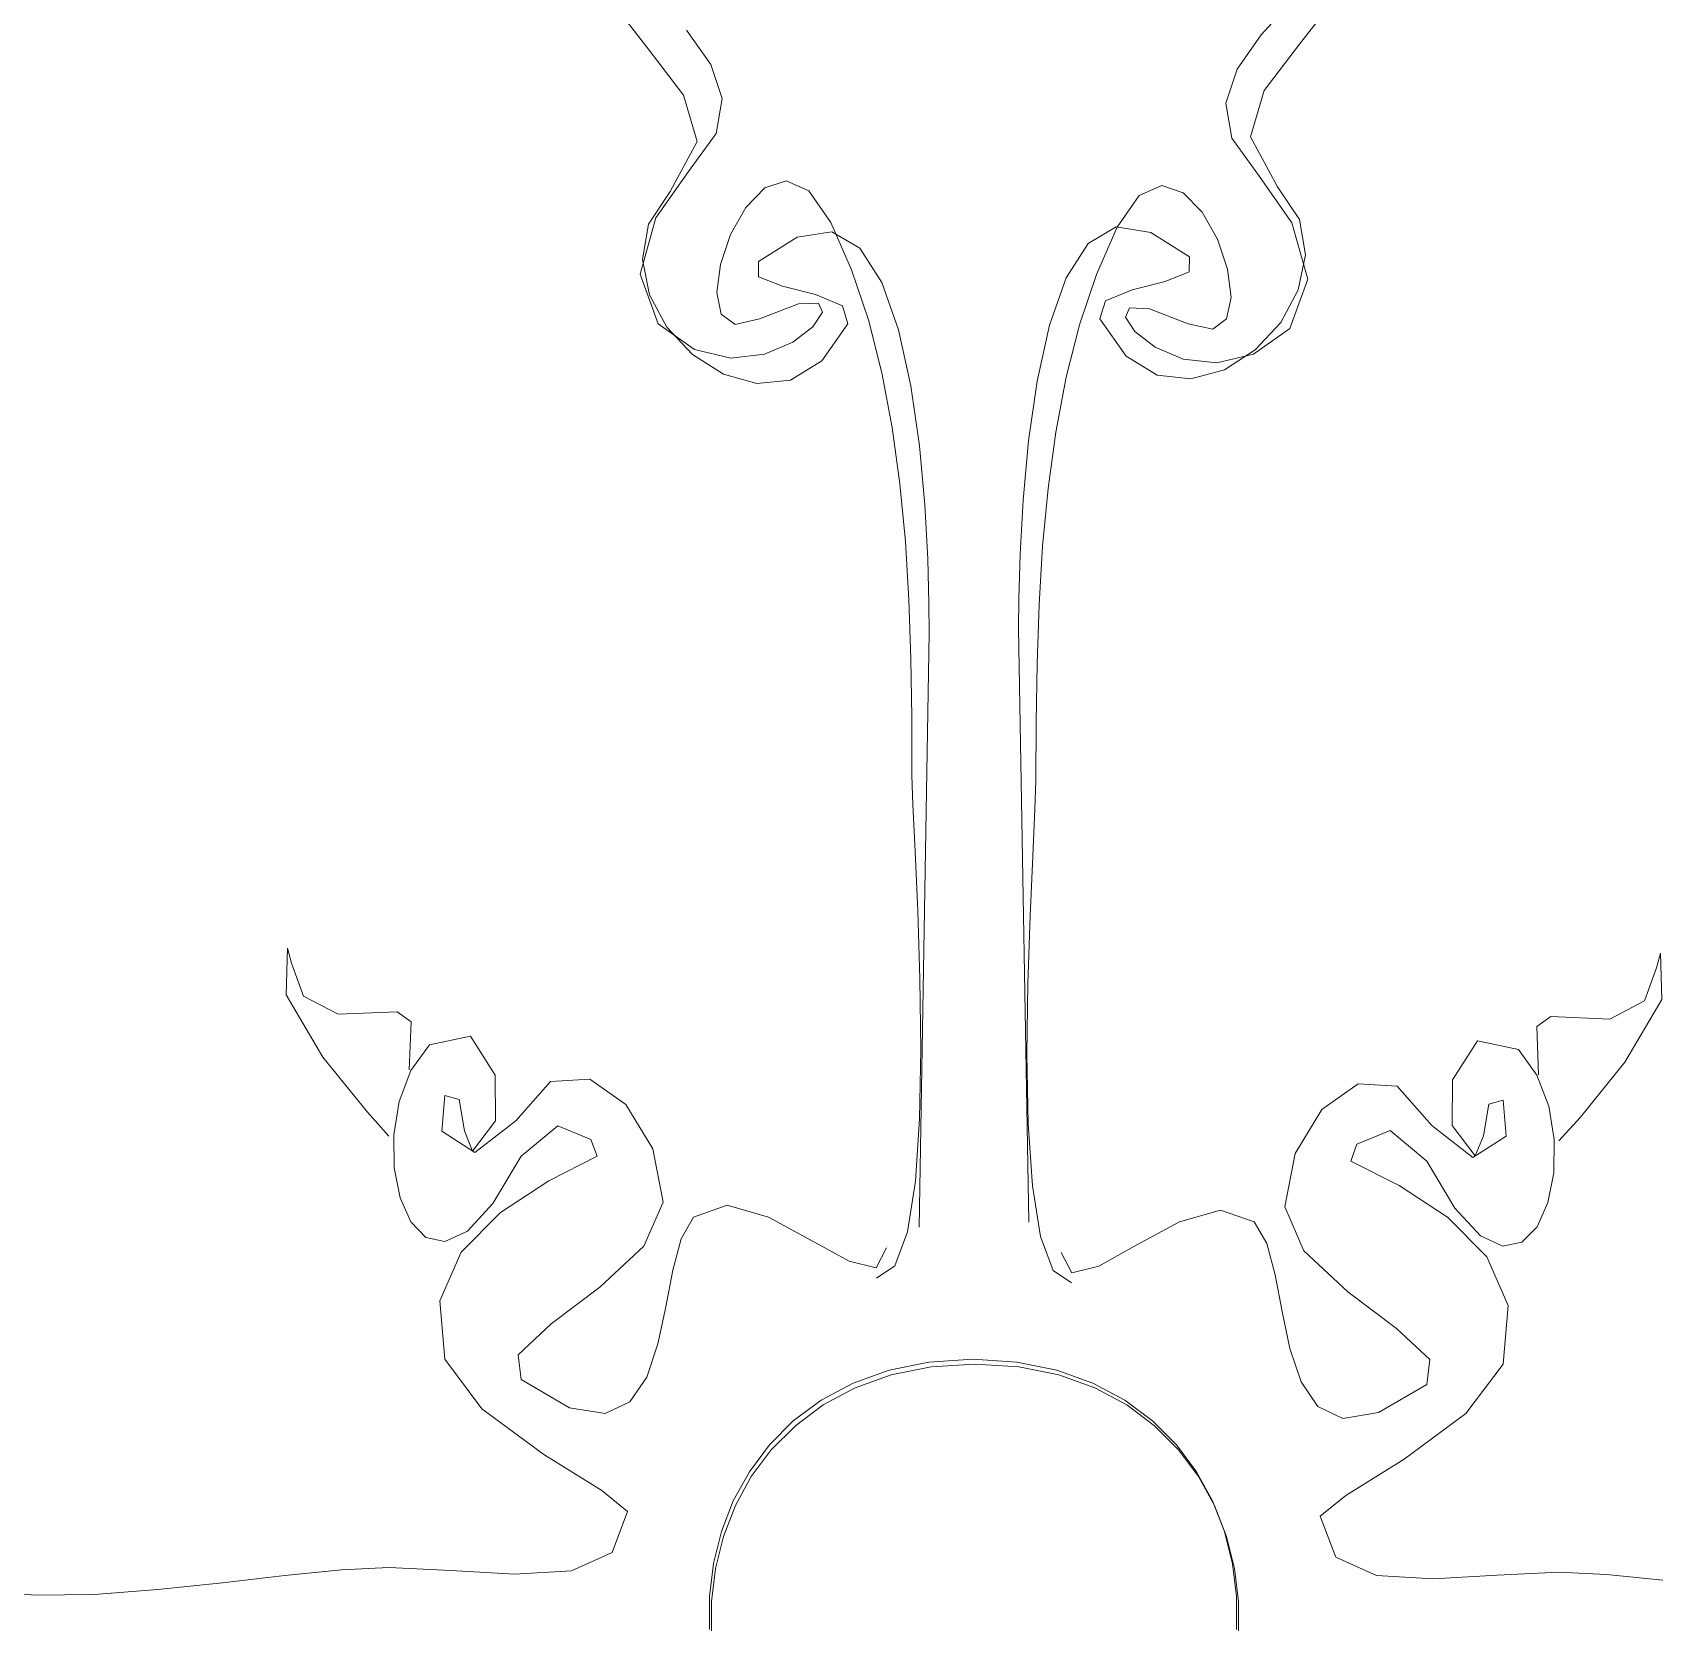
# Model space of a CAD drawing. Header units: centimetres. Extents: x -377343 to 693706, y 194584 to 813780.
# Drawn here: x 173512.26 to 173523.1, y 499977.21 to 499987.79 of the extents above; entities that cross this region are included whole.
import ezdxf

# ---------------------------------------------------------------- set-up
doc = ezdxf.new("R2010")
doc.units = ezdxf.units.CM
doc.layers.add('PIPA', color=11, linetype='Continuous')
doc.layers.add('TEXT', color=7, linetype='Continuous')

msp = doc.modelspace()

# ---------------------------------------------------------------- linework, layer by layer
at = {"layer": 'PIPA', "lineweight": 35, "extrusion": (0, 0.816497, 0.57735), "elevation": 193451.324}
msp.add_lwpolyline([(-421704.212, -325591.681), (-159560.265, -63447.734), (377343.333, -600351.331), (-158232.47, -1135927.133), (-693706.405, -600453.199), (-454216.825, -360963.619)], dxfattribs=at)
at = {"layer": 'TEXT', "color": 2, "linetype": 'Continuous', "lineweight": 13}
for p, q in [((173516.351, 499987.683), (173516.093, 499988.016)), ((173516.351, 499987.683), (173516.093, 499988.016)), ((173520.645, 499988.014), (173520.429, 499987.776)), ((173520.645, 499988.014), (173520.429, 499987.776)), ((173520.685, 499987.715), (173520.944, 499988.048)), ((173520.685, 499987.715), (173520.944, 499988.048)), ((173516.607, 499987.808), (173516.767, 499987.58)), ((173516.607, 499987.808), (173516.767, 499987.58)), ((173516.587, 499987.375), (173516.351, 499987.683)), ((173516.587, 499987.375), (173516.351, 499987.683)), ((173520.429, 499987.776), (173520.269, 499987.548)), ((173520.429, 499987.776), (173520.269, 499987.548)), ((173520.449, 499987.406), (173520.685, 499987.715)), ((173520.449, 499987.406), (173520.685, 499987.715)), ((173516.767, 499987.58), (173516.843, 499987.354)), ((173516.767, 499987.58), (173516.843, 499987.354)), ((173520.269, 499987.548), (173520.193, 499987.322)), ((173520.269, 499987.548), (173520.193, 499987.322)), ((173516.677, 499987.066), (173516.587, 499987.375)), ((173516.677, 499987.066), (173516.587, 499987.375)), ((173516.843, 499987.354), (173516.803, 499987.119)), ((173516.843, 499987.354), (173516.803, 499987.119)), ((173520.359, 499987.098), (173520.449, 499987.406)), ((173520.359, 499987.098), (173520.449, 499987.406)), ((173520.193, 499987.322), (173520.233, 499987.088)), ((173520.193, 499987.322), (173520.233, 499987.088)), ((173516.498, 499986.733), (173516.677, 499987.066)), ((173516.498, 499986.733), (173516.677, 499987.066)), ((173516.803, 499987.119), (173516.619, 499986.866)), ((173516.803, 499987.119), (173516.619, 499986.866)), ((173520.233, 499987.088), (173520.417, 499986.834)), ((173520.233, 499987.088), (173520.417, 499986.834)), ((173520.538, 499986.765), (173520.359, 499987.098)), ((173520.538, 499986.765), (173520.359, 499987.098)), ((173516.619, 499986.866), (173516.402, 499986.558)), ((173516.619, 499986.866), (173516.402, 499986.558)), ((173520.417, 499986.834), (173520.634, 499986.526)), ((173520.417, 499986.834), (173520.634, 499986.526)), ((173516.353, 499986.516), (173516.498, 499986.733)), ((173516.353, 499986.516), (173516.498, 499986.733)), ((173517, 499986.628), (173517.127, 499986.758)), ((173517, 499986.628), (173517.127, 499986.758)), ((173517.127, 499986.758), (173517.27, 499986.805)), ((173517.127, 499986.758), (173517.27, 499986.805)), ((173517.27, 499986.805), (173517.419, 499986.739)), ((173517.27, 499986.805), (173517.419, 499986.739)), ((173517.419, 499986.739), (173517.565, 499986.528)), ((173517.419, 499986.739), (173517.565, 499986.528)), ((173519.617, 499986.707), (173519.471, 499986.496)), ((173519.617, 499986.707), (173519.471, 499986.496)), ((173519.767, 499986.773), (173519.617, 499986.707)), ((173519.767, 499986.773), (173519.617, 499986.707)), ((173519.909, 499986.726), (173519.767, 499986.773)), ((173519.909, 499986.726), (173519.767, 499986.773)), ((173520.036, 499986.596), (173519.909, 499986.726)), ((173520.036, 499986.596), (173519.909, 499986.726)), ((173520.683, 499986.548), (173520.538, 499986.765)), ((173520.683, 499986.548), (173520.538, 499986.765)), ((173516.898, 499986.448), (173517, 499986.628)), ((173516.898, 499986.448), (173517, 499986.628)), ((173520.138, 499986.416), (173520.036, 499986.596)), ((173520.138, 499986.416), (173520.036, 499986.596)), ((173516.402, 499986.558), (173516.297, 499986.183)), ((173516.402, 499986.558), (173516.297, 499986.183)), ((173516.313, 499986.281), (173516.353, 499986.516)), ((173516.313, 499986.281), (173516.353, 499986.516)), ((173517.565, 499986.528), (173517.704, 499986.213)), ((173517.565, 499986.528), (173517.704, 499986.213)), ((173519.278, 499986.388), (173519.464, 499986.498)), ((173519.278, 499986.388), (173519.464, 499986.498)), ((173519.471, 499986.496), (173519.333, 499986.182)), ((173519.471, 499986.496), (173519.333, 499986.182)), ((173519.464, 499986.498), (173519.694, 499986.461)), ((173519.464, 499986.498), (173519.694, 499986.461)), ((173520.634, 499986.526), (173520.74, 499986.151)), ((173520.634, 499986.526), (173520.74, 499986.151)), ((173520.723, 499986.313), (173520.683, 499986.548)), ((173520.723, 499986.313), (173520.683, 499986.548)), ((173516.831, 499986.248), (173516.898, 499986.448)), ((173516.831, 499986.248), (173516.898, 499986.448)), ((173517.343, 499986.429), (173517.084, 499986.267)), ((173517.343, 499986.429), (173517.084, 499986.267)), ((173517.572, 499986.466), (173517.343, 499986.429)), ((173517.572, 499986.466), (173517.343, 499986.429)), ((173517.758, 499986.356), (173517.572, 499986.466)), ((173517.758, 499986.356), (173517.572, 499986.466)), ((173519.131, 499986.16), (173519.278, 499986.388)), ((173519.131, 499986.16), (173519.278, 499986.388)), ((173519.694, 499986.461), (173519.952, 499986.298)), ((173519.694, 499986.461), (173519.952, 499986.298)), ((173520.205, 499986.217), (173520.138, 499986.416)), ((173520.205, 499986.217), (173520.138, 499986.416)), ((173516.36, 499986.047), (173516.313, 499986.281)), ((173516.36, 499986.047), (173516.313, 499986.281)), ((173517.905, 499986.128), (173517.758, 499986.356)), ((173517.905, 499986.128), (173517.758, 499986.356)), ((173519.952, 499986.298), (173519.951, 499986.199)), ((173519.952, 499986.298), (173519.951, 499986.199)), ((173520.676, 499986.079), (173520.723, 499986.313)), ((173520.676, 499986.079), (173520.723, 499986.313)), ((173516.297, 499986.183), (173516.417, 499985.852)), ((173516.297, 499986.183), (173516.417, 499985.852)), ((173516.807, 499986.061), (173516.831, 499986.248)), ((173516.807, 499986.061), (173516.831, 499986.248)), ((173517.084, 499986.267), (173517.085, 499986.167)), ((173517.084, 499986.267), (173517.085, 499986.167)), ((173517.085, 499986.167), (173517.245, 499986.104)), ((173517.085, 499986.167), (173517.245, 499986.104)), ((173517.704, 499986.213), (173517.816, 499985.879)), ((173517.704, 499986.213), (173517.816, 499985.879)), ((173519.333, 499986.182), (173519.22, 499985.847)), ((173519.333, 499986.182), (173519.22, 499985.847)), ((173519.951, 499986.199), (173519.791, 499986.135)), ((173519.951, 499986.199), (173519.791, 499986.135)), ((173520.229, 499986.029), (173520.205, 499986.217)), ((173520.229, 499986.029), (173520.205, 499986.217)), ((173516.837, 499985.917), (173516.807, 499986.061)), ((173516.837, 499985.917), (173516.807, 499986.061)), ((173517.245, 499986.104), (173517.465, 499986.048)), ((173517.245, 499986.104), (173517.465, 499986.048)), ((173518.017, 499985.813), (173517.905, 499986.128)), ((173518.017, 499985.813), (173517.905, 499986.128)), ((173519.02, 499985.844), (173519.131, 499986.16)), ((173519.02, 499985.844), (173519.131, 499986.16)), ((173519.571, 499986.08), (173519.393, 499986.006)), ((173519.571, 499986.08), (173519.393, 499986.006)), ((173519.791, 499986.135), (173519.571, 499986.08)), ((173519.791, 499986.135), (173519.571, 499986.08)), ((173520.56, 499985.862), (173520.676, 499986.079)), ((173520.56, 499985.862), (173520.676, 499986.079)), ((173520.74, 499986.151), (173520.619, 499985.821)), ((173520.74, 499986.151), (173520.619, 499985.821)), ((173516.476, 499985.83), (173516.36, 499986.047)), ((173516.476, 499985.83), (173516.36, 499986.047)), ((173517.351, 499985.986), (173517.092, 499985.886)), ((173517.351, 499985.986), (173517.092, 499985.886)), ((173517.484, 499985.991), (173517.351, 499985.986)), ((173517.484, 499985.991), (173517.351, 499985.986)), ((173517.465, 499986.048), (173517.644, 499985.974)), ((173517.465, 499986.048), (173517.644, 499985.974)), ((173517.51, 499985.93), (173517.484, 499985.991)), ((173517.51, 499985.93), (173517.484, 499985.991)), ((173517.644, 499985.974), (173517.68, 499985.854)), ((173517.644, 499985.974), (173517.68, 499985.854)), ((173519.393, 499986.006), (173519.356, 499985.886)), ((173519.393, 499986.006), (173519.356, 499985.886)), ((173519.526, 499985.898), (173519.552, 499985.959)), ((173519.526, 499985.898), (173519.552, 499985.959)), ((173519.552, 499985.959), (173519.686, 499985.954)), ((173519.552, 499985.959), (173519.686, 499985.954)), ((173519.686, 499985.954), (173519.944, 499985.854)), ((173519.686, 499985.954), (173519.944, 499985.854)), ((173520.199, 499985.886), (173520.229, 499986.029)), ((173520.199, 499985.886), (173520.229, 499986.029)), ((173516.417, 499985.852), (173516.659, 499985.682)), ((173516.417, 499985.852), (173516.659, 499985.682)), ((173516.929, 499985.849), (173516.837, 499985.917)), ((173516.929, 499985.849), (173516.837, 499985.917)), ((173517.092, 499985.886), (173516.929, 499985.849)), ((173517.092, 499985.886), (173516.929, 499985.849)), ((173517.447, 499985.833), (173517.51, 499985.93)), ((173517.447, 499985.833), (173517.51, 499985.93)), ((173517.68, 499985.854), (173517.506, 499985.606)), ((173517.68, 499985.854), (173517.506, 499985.606)), ((173517.816, 499985.879), (173517.906, 499985.528)), ((173517.816, 499985.879), (173517.906, 499985.528)), ((173518.938, 499985.472), (173519.02, 499985.844)), ((173518.938, 499985.472), (173519.02, 499985.844)), ((173519.22, 499985.847), (173519.131, 499985.497)), ((173519.22, 499985.847), (173519.131, 499985.497)), ((173519.356, 499985.886), (173519.53, 499985.638)), ((173519.356, 499985.886), (173519.53, 499985.638)), ((173519.589, 499985.801), (173519.526, 499985.898)), ((173519.589, 499985.801), (173519.526, 499985.898)), ((173519.944, 499985.854), (173520.107, 499985.817)), ((173519.944, 499985.854), (173520.107, 499985.817)), ((173520.107, 499985.817), (173520.199, 499985.886)), ((173520.107, 499985.817), (173520.199, 499985.886)), ((173520.39, 499985.679), (173520.56, 499985.862)), ((173520.39, 499985.679), (173520.56, 499985.862)), ((173516.646, 499985.648), (173516.476, 499985.83)), ((173516.646, 499985.648), (173516.476, 499985.83)), ((173517.125, 499985.651), (173517.313, 499985.73)), ((173517.125, 499985.651), (173517.313, 499985.73)), ((173517.313, 499985.73), (173517.447, 499985.833)), ((173517.313, 499985.73), (173517.447, 499985.833)), ((173518.098, 499985.441), (173518.017, 499985.813)), ((173518.098, 499985.441), (173518.017, 499985.813)), ((173519.723, 499985.698), (173519.589, 499985.801)), ((173519.723, 499985.698), (173519.589, 499985.801)), ((173520.619, 499985.821), (173520.377, 499985.651)), ((173520.619, 499985.821), (173520.377, 499985.651)), ((173516.851, 499985.517), (173516.646, 499985.648)), ((173516.851, 499985.517), (173516.646, 499985.648)), ((173516.659, 499985.682), (173516.901, 499985.625)), ((173516.659, 499985.682), (173516.901, 499985.625)), ((173516.901, 499985.625), (173517.125, 499985.651)), ((173516.901, 499985.625), (173517.125, 499985.651)), ((173519.53, 499985.638), (173519.738, 499985.511)), ((173519.53, 499985.638), (173519.738, 499985.511)), ((173519.911, 499985.619), (173519.723, 499985.698)), ((173519.911, 499985.619), (173519.723, 499985.698)), ((173520.135, 499985.593), (173519.911, 499985.619)), ((173520.135, 499985.593), (173519.911, 499985.619)), ((173520.377, 499985.651), (173520.135, 499985.593)), ((173520.377, 499985.651), (173520.135, 499985.593)), ((173520.185, 499985.548), (173520.39, 499985.679)), ((173520.185, 499985.548), (173520.39, 499985.679)), ((173517.074, 499985.455), (173516.851, 499985.517)), ((173517.074, 499985.455), (173516.851, 499985.517)), ((173517.506, 499985.606), (173517.298, 499985.479)), ((173517.506, 499985.606), (173517.298, 499985.479)), ((173517.906, 499985.528), (173517.975, 499985.164)), ((173517.906, 499985.528), (173517.975, 499985.164)), ((173519.738, 499985.511), (173519.962, 499985.486)), ((173519.738, 499985.511), (173519.962, 499985.486)), ((173519.962, 499985.486), (173520.185, 499985.548)), ((173519.962, 499985.486), (173520.185, 499985.548)), ((173517.298, 499985.479), (173517.074, 499985.455)), ((173517.298, 499985.479), (173517.074, 499985.455)), ((173518.155, 499985.042), (173518.098, 499985.441)), ((173518.155, 499985.042), (173518.098, 499985.441)), ((173518.881, 499985.074), (173518.938, 499985.472)), ((173518.881, 499985.074), (173518.938, 499985.472)), ((173519.131, 499985.497), (173519.062, 499985.132)), ((173519.131, 499985.497), (173519.062, 499985.132)), ((173517.975, 499985.164), (173518.026, 499984.788)), ((173517.975, 499985.164), (173518.026, 499984.788)), ((173519.062, 499985.132), (173519.011, 499984.757)), ((173519.062, 499985.132), (173519.011, 499984.757)), ((173518.191, 499984.648), (173518.155, 499985.042)), ((173518.191, 499984.648), (173518.155, 499985.042)), ((173518.845, 499984.68), (173518.881, 499985.074)), ((173518.845, 499984.68), (173518.881, 499985.074)), ((173518.026, 499984.788), (173518.062, 499984.405)), ((173518.026, 499984.788), (173518.062, 499984.405)), ((173519.011, 499984.757), (173518.975, 499984.373)), ((173519.011, 499984.757), (173518.975, 499984.373)), ((173518.211, 499984.288), (173518.191, 499984.648)), ((173518.211, 499984.288), (173518.191, 499984.648)), ((173518.826, 499984.32), (173518.845, 499984.68)), ((173518.826, 499984.32), (173518.845, 499984.68)), ((173518.062, 499984.405), (173518.085, 499984.016)), ((173518.062, 499984.405), (173518.085, 499984.016)), ((173518.817, 499984.025), (173518.826, 499984.32)), ((173518.817, 499984.025), (173518.826, 499984.32)), ((173518.975, 499984.373), (173518.951, 499983.984)), ((173518.975, 499984.373), (173518.951, 499983.984)), ((173518.219, 499983.993), (173518.211, 499984.288)), ((173518.219, 499983.993), (173518.211, 499984.288)), ((173518.085, 499984.016), (173518.098, 499983.624)), ((173518.085, 499984.016), (173518.098, 499983.624)), ((173518.221, 499983.794), (173518.219, 499983.993)), ((173518.221, 499983.794), (173518.219, 499983.993)), ((173518.815, 499983.826), (173518.817, 499984.025)), ((173518.815, 499983.826), (173518.817, 499984.025)), ((173518.951, 499983.984), (173518.938, 499983.593)), ((173518.951, 499983.984), (173518.938, 499983.593)), ((173518.153, 499979.841), (173518.221, 499983.794)), ((173518.153, 499979.841), (173518.221, 499983.794)), ((173518.883, 499979.873), (173518.815, 499983.826)), ((173518.883, 499979.873), (173518.815, 499983.826)), ((173518.098, 499983.624), (173518.104, 499983.234)), ((173518.098, 499983.624), (173518.104, 499983.234)), ((173518.938, 499983.593), (173518.932, 499983.202)), ((173518.938, 499983.593), (173518.932, 499983.202)), ((173518.104, 499983.234), (173518.106, 499982.846)), ((173518.104, 499983.234), (173518.106, 499982.846)), ((173518.932, 499983.202), (173518.93, 499982.814)), ((173518.932, 499983.202), (173518.93, 499982.814)), ((173518.106, 499982.846), (173518.112, 499982.654)), ((173518.106, 499982.846), (173518.112, 499982.654)), ((173518.93, 499982.814), (173518.924, 499982.622)), ((173518.93, 499982.814), (173518.924, 499982.622)), ((173518.112, 499982.654), (173518.127, 499982.342)), ((173518.112, 499982.654), (173518.127, 499982.342)), ((173518.924, 499982.622), (173518.91, 499982.311)), ((173518.924, 499982.622), (173518.91, 499982.311)), ((173518.127, 499982.342), (173518.144, 499981.945)), ((173518.127, 499982.342), (173518.144, 499981.945)), ((173518.91, 499982.311), (173518.892, 499981.913)), ((173518.91, 499982.311), (173518.892, 499981.913)), ((173518.144, 499981.945), (173518.159, 499981.494)), ((173518.144, 499981.945), (173518.159, 499981.494)), ((173518.892, 499981.913), (173518.877, 499981.462)), ((173518.892, 499981.913), (173518.877, 499981.462)), ((173513.942, 499981.388), (173513.951, 499981.697)), ((173513.942, 499981.388), (173513.951, 499981.697)), ((173513.951, 499981.697), (173513.978, 499981.598)), ((173513.951, 499981.697), (173513.978, 499981.598)), ((173523.086, 499981.665), (173523.058, 499981.567)), ((173523.086, 499981.665), (173523.058, 499981.567)), ((173523.094, 499981.356), (173523.086, 499981.665)), ((173523.094, 499981.356), (173523.086, 499981.665)), ((173513.978, 499981.598), (173514.058, 499981.379)), ((173513.978, 499981.598), (173514.058, 499981.379)), ((173523.058, 499981.567), (173522.978, 499981.348)), ((173523.058, 499981.567), (173522.978, 499981.348)), ((173518.159, 499981.494), (173518.165, 499981.022)), ((173518.159, 499981.494), (173518.165, 499981.022)), ((173518.877, 499981.462), (173518.871, 499980.99)), ((173518.877, 499981.462), (173518.871, 499980.99)), ((173514.187, 499980.971), (173513.942, 499981.388)), ((173514.187, 499980.971), (173513.942, 499981.388)), ((173514.058, 499981.379), (173514.289, 499981.258)), ((173514.058, 499981.379), (173514.289, 499981.258)), ((173522.978, 499981.348), (173522.748, 499981.226)), ((173522.978, 499981.348), (173522.748, 499981.226)), ((173522.849, 499980.939), (173523.094, 499981.356)), ((173522.849, 499980.939), (173523.094, 499981.356)), ((173514.289, 499981.258), (173514.681, 499981.274)), ((173514.289, 499981.258), (173514.681, 499981.274)), ((173514.681, 499981.274), (173514.774, 499981.208)), ((173514.681, 499981.274), (173514.774, 499981.208)), ((173514.774, 499981.208), (173514.761, 499980.887)), ((173514.774, 499981.208), (173514.761, 499980.887)), ((173522.355, 499981.243), (173522.262, 499981.176)), ((173522.355, 499981.243), (173522.262, 499981.176)), ((173522.262, 499981.176), (173522.275, 499980.855)), ((173522.262, 499981.176), (173522.275, 499980.855)), ((173522.748, 499981.226), (173522.355, 499981.243)), ((173522.748, 499981.226), (173522.355, 499981.243)), ((173514.897, 499981.055), (173515.168, 499981.112)), ((173514.897, 499981.055), (173515.168, 499981.112)), ((173515.168, 499981.112), (173515.334, 499980.853)), ((173515.168, 499981.112), (173515.334, 499980.853)), ((173521.868, 499981.08), (173521.702, 499980.821)), ((173521.868, 499981.08), (173521.702, 499980.821)), ((173522.14, 499981.024), (173521.868, 499981.08)), ((173522.14, 499981.024), (173521.868, 499981.08)), ((173514.483, 499980.605), (173514.187, 499980.971)), ((173514.483, 499980.605), (173514.187, 499980.971)), ((173514.773, 499980.884), (173514.897, 499981.055)), ((173514.773, 499980.884), (173514.897, 499981.055)), ((173518.165, 499981.022), (173518.157, 499980.562)), ((173518.165, 499981.022), (173518.157, 499980.562)), ((173518.871, 499980.99), (173518.879, 499980.53)), ((173518.871, 499980.99), (173518.879, 499980.53)), ((173522.263, 499980.853), (173522.14, 499981.024)), ((173522.263, 499980.853), (173522.14, 499981.024)), ((173514.695, 499980.678), (173514.773, 499980.884)), ((173514.695, 499980.678), (173514.773, 499980.884)), ((173515.334, 499980.853), (173515.336, 499980.549)), ((173515.334, 499980.853), (173515.336, 499980.549)), ((173522.342, 499980.646), (173522.263, 499980.853)), ((173522.342, 499980.646), (173522.263, 499980.853)), ((173522.553, 499980.573), (173522.849, 499980.939)), ((173522.553, 499980.573), (173522.849, 499980.939)), ((173515.471, 499980.549), (173515.702, 499980.81)), ((173515.471, 499980.549), (173515.702, 499980.81)), ((173515.702, 499980.81), (173515.962, 499980.825)), ((173515.702, 499980.81), (173515.962, 499980.825)), ((173515.962, 499980.825), (173516.203, 499980.656)), ((173515.962, 499980.825), (173516.203, 499980.656)), ((173521.075, 499980.794), (173520.833, 499980.624)), ((173521.075, 499980.794), (173520.833, 499980.624)), ((173521.334, 499980.778), (173521.075, 499980.794)), ((173521.334, 499980.778), (173521.075, 499980.794)), ((173521.565, 499980.517), (173521.334, 499980.778)), ((173521.565, 499980.517), (173521.334, 499980.778)), ((173521.702, 499980.821), (173521.7, 499980.517)), ((173521.702, 499980.821), (173521.7, 499980.517)), ((173514.659, 499980.456), (173514.695, 499980.678)), ((173514.659, 499980.456), (173514.695, 499980.678)), ((173514.998, 499980.718), (173514.978, 499980.479)), ((173514.998, 499980.718), (173514.978, 499980.479)), ((173515.093, 499980.691), (173514.998, 499980.718)), ((173515.093, 499980.691), (173514.998, 499980.718)), ((173515.129, 499980.481), (173515.093, 499980.691)), ((173515.129, 499980.481), (173515.093, 499980.691)), ((173516.203, 499980.656), (173516.381, 499980.363)), ((173516.203, 499980.656), (173516.381, 499980.363)), ((173521.907, 499980.449), (173521.943, 499980.659)), ((173521.907, 499980.449), (173521.943, 499980.659)), ((173521.943, 499980.659), (173522.038, 499980.686)), ((173521.943, 499980.659), (173522.038, 499980.686)), ((173522.038, 499980.686), (173522.058, 499980.447)), ((173522.038, 499980.686), (173522.058, 499980.447)), ((173522.378, 499980.424), (173522.342, 499980.646)), ((173522.378, 499980.424), (173522.342, 499980.646)), ((173514.626, 499980.447), (173514.483, 499980.605)), ((173514.626, 499980.447), (173514.483, 499980.605)), ((173515.336, 499980.549), (173515.183, 499980.347)), ((173515.336, 499980.549), (173515.183, 499980.347)), ((173515.198, 499980.337), (173515.471, 499980.549)), ((173515.198, 499980.337), (173515.471, 499980.549)), ((173518.157, 499980.562), (173518.129, 499980.147)), ((173518.157, 499980.562), (173518.129, 499980.147)), ((173518.879, 499980.53), (173518.907, 499980.115)), ((173518.879, 499980.53), (173518.907, 499980.115)), ((173520.833, 499980.624), (173520.655, 499980.331)), ((173520.833, 499980.624), (173520.655, 499980.331)), ((173522.41, 499980.416), (173522.553, 499980.573)), ((173522.41, 499980.416), (173522.553, 499980.573)), ((173514.661, 499980.235), (173514.659, 499980.456)), ((173514.661, 499980.235), (173514.659, 499980.456)), ((173514.978, 499980.479), (173515.198, 499980.337)), ((173514.978, 499980.479), (173515.198, 499980.337)), ((173515.183, 499980.347), (173515.129, 499980.481)), ((173515.183, 499980.347), (173515.129, 499980.481)), ((173515.749, 499980.515), (173515.505, 499980.312)), ((173515.749, 499980.515), (173515.505, 499980.312)), ((173515.97, 499980.425), (173515.749, 499980.515)), ((173515.97, 499980.425), (173515.749, 499980.515)), ((173516.011, 499980.312), (173515.97, 499980.425)), ((173516.011, 499980.312), (173515.97, 499980.425)), ((173521.066, 499980.393), (173521.288, 499980.483)), ((173521.066, 499980.393), (173521.288, 499980.483)), ((173521.288, 499980.483), (173521.532, 499980.28)), ((173521.288, 499980.483), (173521.532, 499980.28)), ((173521.838, 499980.305), (173521.565, 499980.517)), ((173521.838, 499980.305), (173521.565, 499980.517)), ((173521.7, 499980.517), (173521.853, 499980.315)), ((173521.7, 499980.517), (173521.853, 499980.315)), ((173522.058, 499980.447), (173521.838, 499980.305)), ((173522.058, 499980.447), (173521.838, 499980.305)), ((173521.853, 499980.315), (173521.907, 499980.449)), ((173521.853, 499980.315), (173521.907, 499980.449)), ((173522.375, 499980.203), (173522.378, 499980.424)), ((173522.375, 499980.203), (173522.378, 499980.424)), ((173515.505, 499980.312), (173515.318, 499979.998)), ((173515.505, 499980.312), (173515.318, 499979.998)), ((173515.689, 499980.149), (173516.011, 499980.312)), ((173515.689, 499980.149), (173516.011, 499980.312)), ((173516.381, 499980.363), (173516.451, 499980.008)), ((173516.381, 499980.363), (173516.451, 499980.008)), ((173520.655, 499980.331), (173520.586, 499979.976)), ((173520.655, 499980.331), (173520.586, 499979.976)), ((173521.025, 499980.28), (173521.066, 499980.393)), ((173521.025, 499980.28), (173521.066, 499980.393)), ((173514.7, 499980.035), (173514.661, 499980.235)), ((173514.7, 499980.035), (173514.661, 499980.235)), ((173521.347, 499980.117), (173521.025, 499980.28)), ((173521.347, 499980.117), (173521.025, 499980.28)), ((173521.532, 499980.28), (173521.718, 499979.966)), ((173521.532, 499980.28), (173521.718, 499979.966)), ((173522.336, 499980.004), (173522.375, 499980.203)), ((173522.336, 499980.004), (173522.375, 499980.203)), ((173515.368, 499979.939), (173515.689, 499980.149)), ((173515.368, 499979.939), (173515.689, 499980.149)), ((173518.129, 499980.147), (173518.076, 499979.81)), ((173518.129, 499980.147), (173518.076, 499979.81)), ((173518.907, 499980.115), (173518.961, 499979.779)), ((173518.907, 499980.115), (173518.961, 499979.779)), ((173521.669, 499979.907), (173521.347, 499980.117)), ((173521.669, 499979.907), (173521.347, 499980.117)), ((173514.771, 499979.875), (173514.7, 499980.035)), ((173514.771, 499979.875), (173514.7, 499980.035)), ((173515.318, 499979.998), (173515.149, 499979.815)), ((173515.318, 499979.998), (173515.149, 499979.815)), ((173516.451, 499980.008), (173516.323, 499979.713)), ((173516.451, 499980.008), (173516.323, 499979.713)), ((173516.653, 499979.907), (173516.877, 499979.986)), ((173516.653, 499979.907), (173516.877, 499979.986)), ((173516.877, 499979.986), (173517.151, 499979.907)), ((173516.877, 499979.986), (173517.151, 499979.907)), ((173522.265, 499979.843), (173522.336, 499980.004)), ((173522.265, 499979.843), (173522.336, 499980.004)), ((173514.872, 499979.772), (173514.771, 499979.875)), ((173514.872, 499979.772), (173514.771, 499979.875)), ((173515.107, 499979.675), (173515.368, 499979.939)), ((173515.107, 499979.675), (173515.368, 499979.939)), ((173516.57, 499979.763), (173516.653, 499979.907)), ((173516.57, 499979.763), (173516.653, 499979.907)), ((173517.151, 499979.907), (173517.434, 499979.755)), ((173517.151, 499979.907), (173517.434, 499979.755)), ((173519.885, 499979.875), (173519.602, 499979.723)), ((173519.885, 499979.875), (173519.602, 499979.723)), ((173520.159, 499979.954), (173519.885, 499979.875)), ((173520.159, 499979.954), (173519.885, 499979.875)), ((173520.383, 499979.875), (173520.159, 499979.954)), ((173520.383, 499979.875), (173520.159, 499979.954)), ((173520.466, 499979.731), (173520.383, 499979.875)), ((173520.466, 499979.731), (173520.383, 499979.875)), ((173520.586, 499979.976), (173520.713, 499979.682)), ((173520.586, 499979.976), (173520.713, 499979.682)), ((173521.93, 499979.643), (173521.669, 499979.907)), ((173521.93, 499979.643), (173521.669, 499979.907)), ((173521.718, 499979.966), (173521.887, 499979.783)), ((173521.718, 499979.966), (173521.887, 499979.783)), ((173514.999, 499979.746), (173514.872, 499979.772)), ((173514.999, 499979.746), (173514.872, 499979.772)), ((173515.149, 499979.815), (173514.999, 499979.746)), ((173515.149, 499979.815), (173514.999, 499979.746)), ((173518.076, 499979.81), (173517.991, 499979.584)), ((173518.076, 499979.81), (173517.991, 499979.584)), ((173518.961, 499979.779), (173519.045, 499979.552)), ((173518.961, 499979.779), (173519.045, 499979.552)), ((173521.887, 499979.783), (173522.037, 499979.714)), ((173521.887, 499979.783), (173522.037, 499979.714)), ((173522.164, 499979.741), (173522.265, 499979.843)), ((173522.164, 499979.741), (173522.265, 499979.843)), ((173514.964, 499979.351), (173515.107, 499979.675)), ((173514.964, 499979.351), (173515.107, 499979.675)), ((173516.323, 499979.713), (173516.03, 499979.441)), ((173516.323, 499979.713), (173516.03, 499979.441)), ((173516.514, 499979.554), (173516.57, 499979.763)), ((173516.514, 499979.554), (173516.57, 499979.763)), ((173517.434, 499979.755), (173517.687, 499979.614)), ((173517.434, 499979.755), (173517.687, 499979.614)), ((173517.868, 499979.569), (173517.937, 499979.704)), ((173517.868, 499979.569), (173517.937, 499979.704)), ((173519.169, 499979.537), (173519.099, 499979.672)), ((173519.169, 499979.537), (173519.099, 499979.672)), ((173519.602, 499979.723), (173519.349, 499979.582)), ((173519.602, 499979.723), (173519.349, 499979.582)), ((173520.522, 499979.523), (173520.466, 499979.731)), ((173520.522, 499979.523), (173520.466, 499979.731)), ((173520.713, 499979.682), (173521.006, 499979.409)), ((173520.713, 499979.682), (173521.006, 499979.409)), ((173522.037, 499979.714), (173522.164, 499979.741)), ((173522.037, 499979.714), (173522.164, 499979.741)), ((173516.468, 499979.311), (173516.514, 499979.554)), ((173516.468, 499979.311), (173516.514, 499979.554)), ((173517.687, 499979.614), (173517.868, 499979.569)), ((173517.687, 499979.614), (173517.868, 499979.569)), ((173517.991, 499979.584), (173517.869, 499979.501)), ((173517.991, 499979.584), (173517.869, 499979.501)), ((173519.045, 499979.552), (173519.167, 499979.47)), ((173519.045, 499979.552), (173519.167, 499979.47)), ((173519.349, 499979.582), (173519.169, 499979.537)), ((173519.349, 499979.582), (173519.169, 499979.537)), ((173522.072, 499979.319), (173521.93, 499979.643)), ((173522.072, 499979.319), (173521.93, 499979.643)), ((173516.03, 499979.441), (173515.706, 499979.198)), ((173516.03, 499979.441), (173515.706, 499979.198)), ((173520.568, 499979.279), (173520.522, 499979.523)), ((173520.568, 499979.279), (173520.522, 499979.523)), ((173514.998, 499978.961), (173514.964, 499979.351)), ((173514.998, 499978.961), (173514.964, 499979.351)), ((173521.006, 499979.409), (173521.33, 499979.166)), ((173521.006, 499979.409), (173521.33, 499979.166)), ((173516.416, 499979.064), (173516.468, 499979.311)), ((173516.416, 499979.064), (173516.468, 499979.311)), ((173520.62, 499979.032), (173520.568, 499979.279)), ((173520.62, 499979.032), (173520.568, 499979.279)), ((173522.038, 499978.929), (173522.072, 499979.319)), ((173522.038, 499978.929), (173522.072, 499979.319)), ((173515.706, 499979.198), (173515.486, 499978.991)), ((173515.706, 499979.198), (173515.486, 499978.991)), ((173521.33, 499979.166), (173521.55, 499978.959)), ((173521.33, 499979.166), (173521.55, 499978.959)), ((173516.342, 499978.843), (173516.416, 499979.064)), ((173516.342, 499978.843), (173516.416, 499979.064)), ((173520.694, 499978.811), (173520.62, 499979.032)), ((173520.694, 499978.811), (173520.62, 499979.032)), ((173515.245, 499978.632), (173514.998, 499978.961)), ((173515.245, 499978.632), (173514.998, 499978.961)), ((173515.486, 499978.991), (173515.505, 499978.826)), ((173515.486, 499978.991), (173515.505, 499978.826)), ((173517.954, 499978.888), (173518.219, 499978.942)), ((173517.954, 499978.888), (173518.219, 499978.942)), ((173517.967, 499978.857), (173518.233, 499978.91)), ((173517.967, 499978.857), (173518.233, 499978.91)), ((173518.219, 499978.942), (173518.511, 499978.961)), ((173518.219, 499978.942), (173518.511, 499978.961)), ((173518.233, 499978.91), (173518.525, 499978.929)), ((173518.233, 499978.91), (173518.525, 499978.929)), ((173518.511, 499978.961), (173518.511, 499978.961)), ((173518.511, 499978.961), (173518.804, 499978.942)), ((173518.511, 499978.961), (173518.511, 499978.961)), ((173518.511, 499978.961), (173518.804, 499978.942)), ((173518.525, 499978.929), (173518.525, 499978.929)), ((173518.525, 499978.929), (173518.817, 499978.91)), ((173518.525, 499978.929), (173518.525, 499978.929)), ((173518.525, 499978.929), (173518.817, 499978.91)), ((173518.804, 499978.942), (173519.069, 499978.888)), ((173518.804, 499978.942), (173519.069, 499978.888)), ((173518.817, 499978.91), (173519.083, 499978.857)), ((173518.817, 499978.91), (173519.083, 499978.857)), ((173521.55, 499978.959), (173521.532, 499978.794)), ((173521.55, 499978.959), (173521.532, 499978.794)), ((173521.791, 499978.6), (173522.038, 499978.929)), ((173521.791, 499978.6), (173522.038, 499978.929)), ((173515.505, 499978.826), (173515.828, 499978.639)), ((173515.505, 499978.826), (173515.828, 499978.639)), ((173516.23, 499978.678), (173516.342, 499978.843)), ((173516.23, 499978.678), (173516.342, 499978.843)), ((173517.502, 499978.69), (173517.714, 499978.803)), ((173517.502, 499978.69), (173517.714, 499978.803)), ((173517.714, 499978.803), (173517.954, 499978.888)), ((173517.714, 499978.803), (173517.954, 499978.888)), ((173517.728, 499978.771), (173517.967, 499978.857)), ((173517.728, 499978.771), (173517.967, 499978.857)), ((173519.069, 499978.888), (173519.308, 499978.803)), ((173519.069, 499978.888), (173519.308, 499978.803)), ((173519.083, 499978.857), (173519.322, 499978.771)), ((173519.083, 499978.857), (173519.322, 499978.771)), ((173519.308, 499978.803), (173519.521, 499978.689)), ((173519.308, 499978.803), (173519.521, 499978.689)), ((173520.806, 499978.646), (173520.694, 499978.811)), ((173520.806, 499978.646), (173520.694, 499978.811)), ((173521.532, 499978.794), (173521.209, 499978.608)), ((173521.532, 499978.794), (173521.209, 499978.608)), ((173517.316, 499978.551), (173517.502, 499978.69)), ((173517.316, 499978.551), (173517.502, 499978.69)), ((173517.516, 499978.658), (173517.728, 499978.771)), ((173517.516, 499978.658), (173517.728, 499978.771)), ((173519.322, 499978.771), (173519.535, 499978.658)), ((173519.322, 499978.771), (173519.535, 499978.658)), ((173519.521, 499978.689), (173519.707, 499978.551)), ((173519.521, 499978.689), (173519.707, 499978.551)), ((173515.657, 499978.328), (173515.245, 499978.632)), ((173515.657, 499978.328), (173515.245, 499978.632)), ((173515.828, 499978.639), (173516.064, 499978.6)), ((173515.828, 499978.639), (173516.064, 499978.6)), ((173516.064, 499978.6), (173516.23, 499978.678)), ((173516.064, 499978.6), (173516.23, 499978.678)), ((173517.33, 499978.519), (173517.516, 499978.658)), ((173517.33, 499978.519), (173517.516, 499978.658)), ((173519.535, 499978.658), (173519.72, 499978.519)), ((173519.535, 499978.658), (173519.72, 499978.519)), ((173520.972, 499978.568), (173520.806, 499978.646)), ((173520.972, 499978.568), (173520.806, 499978.646)), ((173521.209, 499978.608), (173520.972, 499978.568)), ((173521.209, 499978.608), (173520.972, 499978.568)), ((173521.38, 499978.296), (173521.791, 499978.6)), ((173521.38, 499978.296), (173521.791, 499978.6)), ((173517.157, 499978.391), (173517.316, 499978.551)), ((173517.157, 499978.391), (173517.316, 499978.551)), ((173517.17, 499978.359), (173517.33, 499978.519)), ((173517.17, 499978.359), (173517.33, 499978.519)), ((173519.707, 499978.551), (173519.866, 499978.391)), ((173519.707, 499978.551), (173519.866, 499978.391)), ((173519.72, 499978.519), (173519.88, 499978.359)), ((173519.72, 499978.519), (173519.88, 499978.359)), ((173517.024, 499978.212), (173517.157, 499978.391)), ((173517.024, 499978.212), (173517.157, 499978.391)), ((173517.037, 499978.181), (173517.17, 499978.359)), ((173517.037, 499978.181), (173517.17, 499978.359)), ((173519.866, 499978.391), (173519.999, 499978.212)), ((173519.866, 499978.391), (173519.999, 499978.212)), ((173519.88, 499978.359), (173520.013, 499978.18)), ((173519.88, 499978.359), (173520.013, 499978.18)), ((173516.043, 499978.087), (173515.657, 499978.328)), ((173516.043, 499978.087), (173515.657, 499978.328)), ((173520.993, 499978.055), (173521.38, 499978.296)), ((173520.993, 499978.055), (173521.38, 499978.296)), ((173516.917, 499978.019), (173517.024, 499978.212)), ((173516.917, 499978.019), (173517.024, 499978.212)), ((173516.931, 499977.987), (173517.037, 499978.181)), ((173516.931, 499977.987), (173517.037, 499978.181)), ((173519.999, 499978.212), (173520.105, 499978.019)), ((173519.999, 499978.212), (173520.105, 499978.019)), ((173520.013, 499978.18), (173520.119, 499977.987)), ((173520.013, 499978.18), (173520.119, 499977.987)), ((173516.214, 499977.947), (173516.043, 499978.087)), ((173516.214, 499977.947), (173516.043, 499978.087)), ((173520.822, 499977.916), (173520.993, 499978.055)), ((173520.822, 499977.916), (173520.993, 499978.055)), ((173516.111, 499977.675), (173516.214, 499977.947)), ((173516.111, 499977.675), (173516.214, 499977.947)), ((173516.838, 499977.814), (173516.917, 499978.019)), ((173516.838, 499977.814), (173516.917, 499978.019)), ((173516.851, 499977.782), (173516.931, 499977.987)), ((173516.851, 499977.782), (173516.931, 499977.987)), ((173520.105, 499978.019), (173520.185, 499977.814)), ((173520.105, 499978.019), (173520.185, 499977.814)), ((173520.119, 499977.987), (173520.199, 499977.782)), ((173520.119, 499977.987), (173520.199, 499977.782)), ((173516.785, 499977.601), (173516.838, 499977.814)), ((173516.785, 499977.601), (173516.838, 499977.814)), ((173520.185, 499977.814), (173520.238, 499977.6)), ((173520.185, 499977.814), (173520.238, 499977.6)), ((173520.926, 499977.644), (173520.822, 499977.916)), ((173520.926, 499977.644), (173520.822, 499977.916)), ((173516.798, 499977.569), (173516.851, 499977.782)), ((173516.798, 499977.569), (173516.851, 499977.782)), ((173520.199, 499977.782), (173520.252, 499977.568)), ((173520.199, 499977.782), (173520.252, 499977.568)), ((173515.84, 499977.554), (173516.111, 499977.675)), ((173515.84, 499977.554), (173516.111, 499977.675)), ((173516.758, 499977.382), (173516.785, 499977.601)), ((173516.758, 499977.382), (173516.785, 499977.601)), ((173520.238, 499977.6), (173520.265, 499977.382)), ((173520.238, 499977.6), (173520.265, 499977.382)), ((173521.196, 499977.522), (173520.926, 499977.644)), ((173521.196, 499977.522), (173520.926, 499977.644)), ((173513.519, 499977.474), (173513.934, 499977.523)), ((173513.519, 499977.474), (173513.934, 499977.523)), ((173513.934, 499977.523), (173514.31, 499977.56)), ((173513.934, 499977.523), (173514.31, 499977.56)), ((173514.31, 499977.56), (173514.626, 499977.576)), ((173514.31, 499977.56), (173514.626, 499977.576)), ((173514.626, 499977.576), (173515.038, 499977.556)), ((173514.626, 499977.576), (173515.038, 499977.556)), ((173515.038, 499977.556), (173515.462, 499977.532)), ((173515.038, 499977.556), (173515.462, 499977.532)), ((173515.462, 499977.532), (173515.84, 499977.554)), ((173515.462, 499977.532), (173515.84, 499977.554)), ((173516.772, 499977.35), (173516.798, 499977.569)), ((173516.772, 499977.35), (173516.798, 499977.569)), ((173520.252, 499977.568), (173520.278, 499977.35)), ((173520.252, 499977.568), (173520.278, 499977.35)), ((173521.574, 499977.5), (173521.196, 499977.522)), ((173521.574, 499977.5), (173521.196, 499977.522)), ((173521.998, 499977.524), (173521.574, 499977.5)), ((173521.998, 499977.524), (173521.574, 499977.5)), ((173522.41, 499977.544), (173521.998, 499977.524)), ((173522.41, 499977.544), (173521.998, 499977.524)), ((173522.726, 499977.529), (173522.41, 499977.544)), ((173522.726, 499977.529), (173522.41, 499977.544)), ((173523.102, 499977.491), (173522.726, 499977.529)), ((173523.102, 499977.491), (173522.726, 499977.529)), ((173511.925, 499977.424), (173512.27, 499977.391)), ((173511.925, 499977.424), (173512.27, 499977.391)), ((173512.27, 499977.391), (173512.665, 499977.396)), ((173512.27, 499977.391), (173512.665, 499977.396)), ((173512.665, 499977.396), (173513.089, 499977.428)), ((173512.665, 499977.396), (173513.089, 499977.428)), ((173513.089, 499977.428), (173513.519, 499977.474)), ((173513.089, 499977.428), (173513.519, 499977.474)), ((173516.758, 499977.162), (173516.758, 499977.382)), ((173516.758, 499977.162), (173516.758, 499977.382)), ((173520.265, 499977.382), (173520.265, 499977.162)), ((173520.265, 499977.382), (173520.265, 499977.162)), ((173516.772, 499977.13), (173516.772, 499977.35)), ((173516.772, 499977.13), (173516.772, 499977.35)), ((173520.278, 499977.35), (173520.278, 499977.13)), ((173520.278, 499977.35), (173520.278, 499977.13))]:
    msp.add_line(p, q, dxfattribs=at)

doc.saveas('drawing.dxf')
